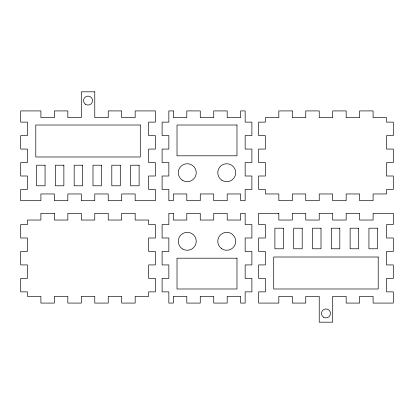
<?xml version="1.0" encoding="UTF-8"?>
<svg xmlns="http://www.w3.org/2000/svg" width="414" height="414" viewBox="0 0 414 414"><rect width="100%" height="100%" fill="white"/><g stroke="black" fill="none" stroke-linecap="round" stroke-linejoin="round"><path stroke-width="0.62" d="M94.77 91.815L81.304 91.815L81.304 117.648L67.834 117.648L67.834 110.916L54.369 110.916L54.369 117.648L40.903 117.648L40.903 110.916L20.7 110.916L20.7 122.135L27.433 122.135L27.433 135.606L20.7 135.606L20.7 149.071L27.433 149.071L27.433 162.542L20.7 162.542L20.7 176.007L27.433 176.007L27.433 189.472L20.7 189.472L20.7 200.697L40.903 200.697L40.903 193.964L54.369 193.964L54.369 200.697L67.834 200.697L67.834 193.964L81.304 193.964L81.304 200.697L94.77 200.697L94.77 193.964L108.24 193.964L108.24 200.697L121.706 200.697L121.706 193.964L135.171 193.964L135.171 200.697L155.374 200.697L155.374 189.472L148.642 189.472L148.642 176.007L155.374 176.007L155.374 162.542L148.642 162.542L148.642 149.071L155.374 149.071L155.374 135.606L148.642 135.606L148.642 122.135L155.374 122.135L155.374 110.916L135.171 110.916L135.171 117.648L121.706 117.648L121.706 110.916L108.24 110.916L108.24 117.648L94.77 117.648L94.77 91.815M173.331 110.916L168.845 110.916L168.845 122.135L162.107 122.135L162.107 135.606L168.845 135.606L168.845 149.071L162.107 149.071L162.107 162.542L168.845 162.542L168.845 176.007L162.107 176.007L162.107 189.472L168.845 189.472L168.845 200.697L173.331 200.697L173.331 193.964L186.797 193.964L186.797 200.697L200.267 200.697L200.267 193.964L213.733 193.964L213.733 200.697L227.203 200.697L227.203 193.964L240.669 193.964L240.669 200.697L245.155 200.697L245.155 189.472L251.893 189.472L251.893 176.007L245.155 176.007L245.155 162.542L251.893 162.542L251.893 149.071L245.155 149.071L245.155 135.606L251.893 135.606L251.893 122.135L245.155 122.135L245.155 110.916L240.669 110.916L240.669 117.648L227.203 117.648L227.203 110.916L213.733 110.916L213.733 117.648L200.267 117.648L200.267 110.916L186.797 110.916L186.797 117.648L173.331 117.648L173.331 110.916M292.294 110.916L278.829 110.916L278.829 117.648L265.358 117.648L265.358 122.135L258.626 122.135L258.626 135.606L265.358 135.606L265.358 149.071L258.626 149.071L258.626 162.542L265.358 162.542L265.358 176.007L258.626 176.007L258.626 189.472L265.358 189.472L265.358 193.964L278.829 193.964L278.829 200.697L292.294 200.697L292.294 193.964L305.76 193.964L305.76 200.697L319.23 200.697L319.23 193.964L332.696 193.964L332.696 200.697L346.166 200.697L346.166 193.964L359.631 193.964L359.631 200.697L373.097 200.697L373.097 193.964L386.567 193.964L386.567 189.472L393.3 189.472L393.3 176.007L386.567 176.007L386.567 162.542L393.3 162.542L393.3 149.071L386.567 149.071L386.567 135.606L393.3 135.606L393.3 122.135L386.567 122.135L386.567 117.648L373.097 117.648L373.097 110.916L359.631 110.916L359.631 117.648L346.166 117.648L346.166 110.916L332.696 110.916L332.696 117.648L319.23 117.648L319.23 110.916L305.76 110.916L305.76 117.648L292.294 117.648L292.294 110.916M140.289 125.012L35.785 125.012L35.785 156.989L140.289 156.989L140.289 125.012M236.984 125.012L177.016 125.012L177.016 155.804L236.984 155.804L236.984 125.012M45.064 165.217L36.561 165.217L36.561 185.793L45.064 185.793L45.064 165.217M63.87 165.217L55.372 165.217L55.372 185.793L63.87 185.793L63.87 165.217M82.681 165.217L74.184 165.217L74.184 185.793L82.681 185.793L82.681 165.217M101.492 165.217L92.99 165.217L92.99 185.793L101.492 185.793L101.492 165.217M120.298 165.217L111.801 165.217L111.801 185.793L120.298 185.793L120.298 165.217M139.109 165.217L130.612 165.217L130.612 185.793L139.109 185.793L139.109 165.217M54.369 213.303L40.903 213.303L40.903 220.036L27.433 220.036L27.433 224.528L20.7 224.528L20.7 237.993L27.433 237.993L27.433 251.458L20.7 251.458L20.7 264.929L27.433 264.929L27.433 278.394L20.7 278.394L20.7 291.865L27.433 291.865L27.433 296.352L40.903 296.352L40.903 303.084L54.369 303.084L54.369 296.352L67.834 296.352L67.834 303.084L81.304 303.084L81.304 296.352L94.77 296.352L94.77 303.084L108.24 303.084L108.24 296.352L121.706 296.352L121.706 303.084L135.171 303.084L135.171 296.352L148.642 296.352L148.642 291.865L155.374 291.865L155.374 278.394L148.642 278.394L148.642 264.929L155.374 264.929L155.374 251.458L148.642 251.458L148.642 237.993L155.374 237.993L155.374 224.528L148.642 224.528L148.642 220.036L135.171 220.036L135.171 213.303L121.706 213.303L121.706 220.036L108.24 220.036L108.24 213.303L94.77 213.303L94.77 220.036L81.304 220.036L81.304 213.303L67.834 213.303L67.834 220.036L54.369 220.036L54.369 213.303M173.331 213.303L168.845 213.303L168.845 224.528L162.107 224.528L162.107 237.993L168.845 237.993L168.845 251.458L162.107 251.458L162.107 264.929L168.845 264.929L168.845 278.394L162.107 278.394L162.107 291.865L168.845 291.865L168.845 303.084L173.331 303.084L173.331 296.352L186.797 296.352L186.797 303.084L200.267 303.084L200.267 296.352L213.733 296.352L213.733 303.084L227.203 303.084L227.203 296.352L240.669 296.352L240.669 303.084L245.155 303.084L245.155 291.865L251.893 291.865L251.893 278.394L245.155 278.394L245.155 264.929L251.893 264.929L251.893 251.458L245.155 251.458L245.155 237.993L251.893 237.993L251.893 224.528L245.155 224.528L245.155 213.303L240.669 213.303L240.669 220.036L227.203 220.036L227.203 213.303L213.733 213.303L213.733 220.036L200.267 220.036L200.267 213.303L186.797 213.303L186.797 220.036L173.331 220.036L173.331 213.303M278.829 213.303L258.626 213.303L258.626 224.528L265.358 224.528L265.358 237.993L258.626 237.993L258.626 251.458L265.358 251.458L265.358 264.929L258.626 264.929L258.626 278.394L265.358 278.394L265.358 291.865L258.626 291.865L258.626 303.084L278.829 303.084L278.829 296.352L292.294 296.352L292.294 303.084L305.76 303.084L305.76 296.352L319.23 296.352L319.23 322.185L332.696 322.185L332.696 296.352L346.166 296.352L346.166 303.084L359.631 303.084L359.631 296.352L373.097 296.352L373.097 303.084L393.3 303.084L393.3 291.865L386.567 291.865L386.567 278.394L393.3 278.394L393.3 264.929L386.567 264.929L386.567 251.458L393.3 251.458L393.3 237.993L386.567 237.993L386.567 224.528L393.3 224.528L393.3 213.303L373.097 213.303L373.097 220.036L359.631 220.036L359.631 213.303L346.166 213.303L346.166 220.036L332.696 220.036L332.696 213.303L319.23 213.303L319.23 220.036L305.76 220.036L305.76 213.303L292.294 213.303L292.294 220.036L278.829 220.036L278.829 213.303M283.388 228.207L274.891 228.207L274.891 248.783L283.388 248.783L283.388 228.207M302.199 228.207L293.702 228.207L293.702 248.783L302.199 248.783L302.199 228.207M321.01 228.207L312.508 228.207L312.508 248.783L321.01 248.783L321.01 228.207M339.816 228.207L331.319 228.207L331.319 248.783L339.816 248.783L339.816 228.207M358.627 228.207L350.13 228.207L350.13 248.783L358.627 248.783L358.627 228.207M377.439 228.207L368.936 228.207L368.936 248.783L377.439 248.783L377.439 228.207M378.215 257.011L273.711 257.011L273.711 288.988L378.215 288.988L378.215 257.011M236.984 258.196L177.016 258.196L177.016 288.988L236.984 288.988L236.984 258.196M323.717 317.305A4.487 4.487 0 0 0 330.45 313.419A4.487 4.487 0 0 0 323.717 309.527A4.487 4.487 0 0 0 323.717 317.305M182.771 249.068A8.979 8.979 0 0 0 196.236 241.295A8.979 8.979 0 0 0 182.771 233.517A8.979 8.979 0 0 0 182.771 249.068M221.707 248.726A8.979 8.979 0 0 0 235.695 241.931A8.979 8.979 0 0 0 222.82 233.217A8.979 8.979 0 0 0 221.707 248.726M85.522 104.302A4.487 4.487 0 0 0 92.513 100.902A4.487 4.487 0 0 0 86.076 96.545A4.487 4.487 0 0 0 85.522 104.302M221.707 180.142A8.979 8.979 0 0 0 235.695 173.347A8.979 8.979 0 0 0 222.82 164.632A8.979 8.979 0 0 0 221.707 180.142M182.227 180.142A8.979 8.979 0 0 0 196.215 173.347A8.979 8.979 0 0 0 183.335 164.632A8.979 8.979 0 0 0 182.227 180.142"/></g></svg>
